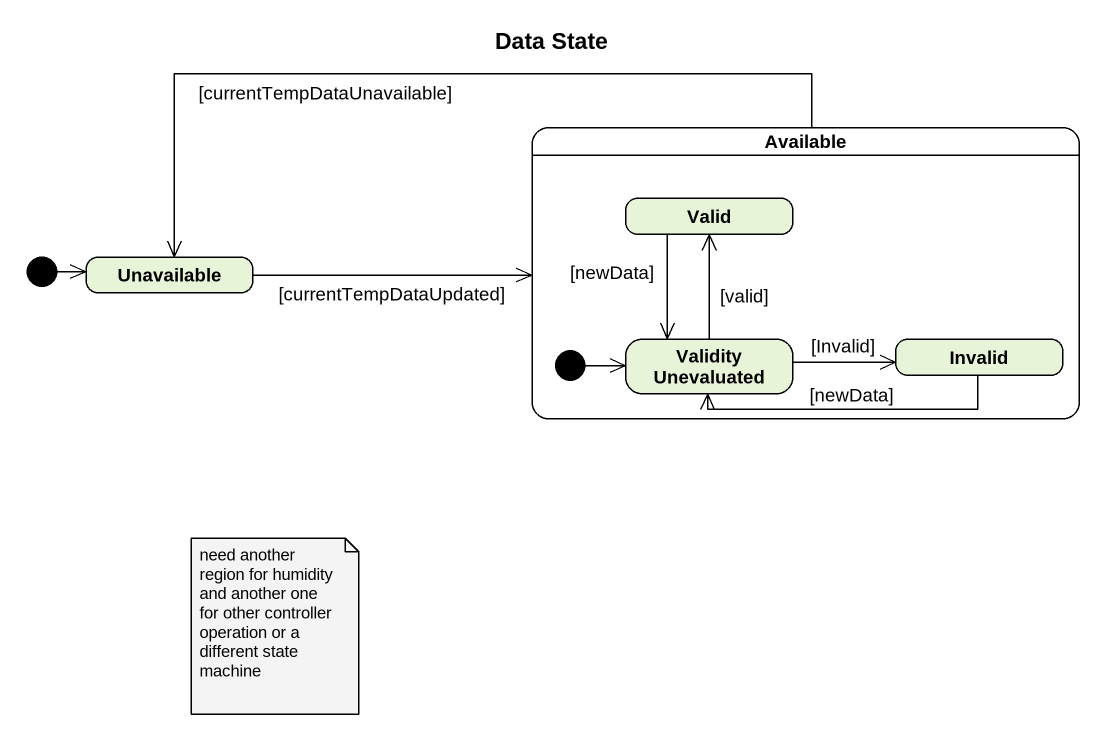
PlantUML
@startuml
title Data State
hide empty description
state Available {
  state Valid
  state "Validity Unevaluated" as Validity_Unevaluated
  state Invalid
  [*] -right-> Validity_Unevaluated
}
state Unavailable
[*] -right-> Unavailable
Available -left-> Unavailable : [currentTempDataUnavailable]
Valid --> Validity_Unevaluated : [newData]
Unavailable -right-> Available : [currentTempDataUpdated]
Validity_Unevaluated -up-> Valid : [valid]
Validity_Unevaluated -right-> Invalid : [Invalid]
Invalid -left-> Validity_Unevaluated : [newData]
note as N1
  need another region for humidity and another one for other controller operation or a different state machine
end note
@enduml
